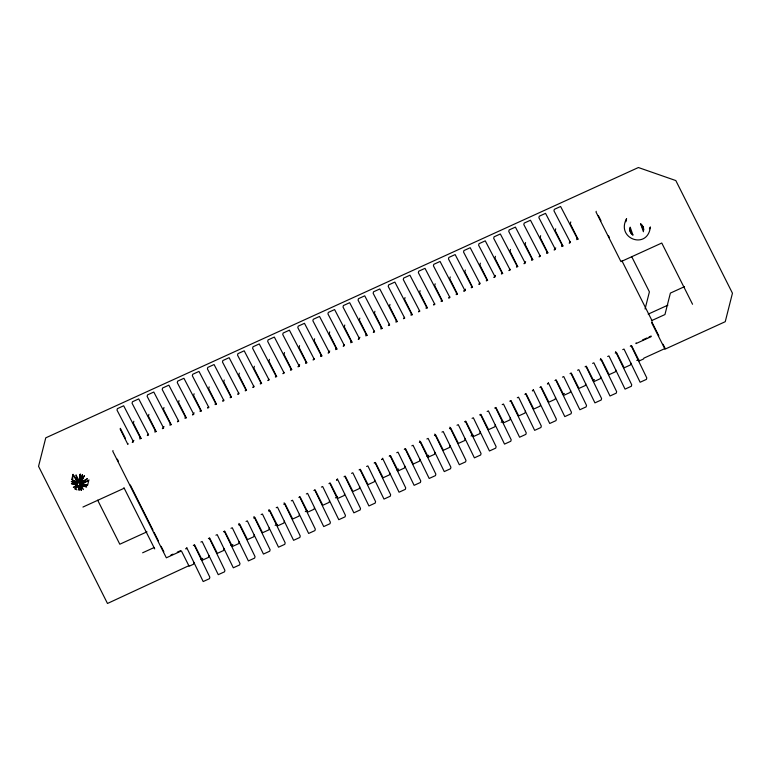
<?xml version="1.0" encoding="UTF-8"?>
<svg xmlns="http://www.w3.org/2000/svg" width="771" height="771" viewBox="0 0 771 771"><rect width="100%" height="100%" fill="white"/><g stroke="black" fill="none" stroke-linecap="round" stroke-linejoin="round"><path stroke-width="1.16" d="M76.965 489.874L75.009 488.901L77.755 485.952L76.522 483.504L71.452 483.668L76.801 484.882L79.124 486.424L79.114 490.337L78.401 486.279C73.958 484.718 78.497 478.569 81.418 481.991C84.405 485.422 77.457 488.65 76.57 484.207L76.666 482.81L71.742 479.485L73.052 474.31L72.763 478.492M80.251 474.175L80.213 481.191L81.63 485.287L86.651 486.896L81.148 485.807L75.992 474.907L78.083 481.287L80.541 486.183L83.374 489.604L79.5 481.037L80.251 474.175L78.767 481.075L81.302 490.24L79.124 486.424M78.401 486.279L75.009 488.901L77.206 485.47L73.361 487.474L76.801 484.882L78.083 481.287L74.17 476.044L76.984 482.183L76.57 484.207L71.452 483.668M625.917 221.749L626.572 218.646C615.643 238.914 647.785 250.267 650.387 226.944L649.413 228.823M629.82 228.871L630.177 227.146L632.895 234.991L630.514 232.322L629.82 228.871L630.514 232.322L632.895 234.991M79.5 481.037L81.63 485.287L87.624 485.017L82.102 483.966L80.868 481.518L82.401 474.628L80.213 481.191L81.957 484.66L87.624 485.017L88.935 479.841M112.98 450.543L112.788 451.286L166.343 557.809L181.416 550.937L189.117 566.242L193.502 564.237L193.964 562.387M128.053 443.672L127.861 444.404L120.17 429.1L120.363 428.358L125.49 438.564M133.817 421.245L133.344 423.096L141.045 438.4L139.782 438.969L140.158 437.494L123.659 405.777L117.385 408.649L117.009 410.124L133.508 441.831L132.255 442.409L133.884 440.357M148.88 414.374L148.417 416.215L156.108 431.529L154.855 432.097L155.231 430.613L138.732 398.906L132.448 401.768L132.072 403.252L148.572 434.96L147.319 435.538L148.408 434.169M163.953 407.493L163.481 409.343L171.172 424.648L169.919 425.226L170.295 423.742L153.795 392.034L147.521 394.897L147.145 396.381L163.645 428.088L162.382 428.657L164.021 426.614M179.017 400.621L178.544 402.472L186.245 417.776L184.992 418.354L185.358 416.87L168.859 385.163L162.585 388.025L162.209 389.509L178.708 421.217L177.455 421.785L178.544 420.417M194.08 393.75L193.617 395.6L201.308 410.904L200.055 411.483L200.431 409.999L183.932 378.291L177.648 381.153L177.282 382.638L193.772 414.345L192.519 414.914L194.147 412.861M209.153 386.878L208.681 388.729L216.381 404.033L215.119 404.611L215.494 403.127L198.995 371.42L192.721 374.282L192.345 375.766L208.845 407.474L207.592 408.042L208.671 406.674M224.216 380.007L223.754 381.857L231.445 397.161L230.192 397.74L230.568 396.255L214.068 364.548L207.784 367.41L207.409 368.895L223.908 400.602L222.655 401.171L223.744 399.802M239.289 373.135L238.817 374.985L246.508 390.29L245.255 390.858L245.631 389.384L229.132 357.677L222.858 360.539L222.482 362.013L238.981 393.73L237.719 394.299L238.808 392.931M254.353 366.264L253.881 368.114L261.581 383.418L260.319 383.987L260.694 382.512L244.195 350.805L237.921 353.667L237.545 355.142L254.045 386.849L252.792 387.428L253.881 386.059M209.037 555.515L208.565 557.366L202.291 560.228L194.591 544.924L193.338 545.502M269.416 359.392L268.954 361.242L276.644 376.547L275.392 377.115L275.767 375.641L259.268 343.933L252.984 346.796L252.609 348.27L269.108 379.978L267.855 380.556L268.944 379.187M224.101 548.644L223.629 550.494L217.355 553.356L209.664 538.052L208.401 538.63M284.489 352.52L284.017 354.371L291.708 369.675L290.455 370.244L290.831 368.769L274.331 337.062L268.057 339.924L267.682 341.399L284.181 373.106L282.928 373.684L284.007 372.316M239.164 541.772L238.702 543.622L232.418 546.485L224.727 531.18L223.474 531.749M299.553 345.649L299.09 347.49L306.781 362.804L305.528 363.372L305.894 361.898L289.395 330.181L283.121 333.053L282.745 334.527L299.244 366.235L297.991 366.813L299.62 364.76L299.244 366.235M254.237 534.901L253.765 536.751L247.491 539.613L239.791 524.309L238.538 524.878M314.616 338.768L314.154 340.618L321.844 355.932L320.591 356.501L320.967 355.017L304.468 323.309L298.184 326.172L297.818 327.656L314.317 359.363L313.055 359.941L314.144 358.573M269.301 528.029L268.838 529.879L262.554 532.742L254.864 517.437L253.611 518.006M329.689 331.896L329.217 333.747L336.917 349.051L335.655 349.629L336.031 348.145L319.531 316.438L313.257 319.3L312.881 320.784L329.381 352.492L328.128 353.06L329.757 351.007M284.374 521.157L283.901 523.008L277.627 525.87L269.927 510.566L268.674 511.134L269.05 509.66L285.174 542.842L284.798 544.326L278.524 547.188L262.4 513.997L261.138 514.575M344.753 325.025L344.29 326.875L351.981 342.179L350.728 342.758L351.104 341.274L334.604 309.566L328.321 312.428L327.945 313.913L344.444 345.62L343.191 346.189L344.28 344.82M299.437 514.286L298.965 516.136L292.691 518.999L285 503.694L283.738 504.263M359.826 318.153L359.353 320.004L367.044 335.308L365.791 335.886L366.167 334.402L349.668 302.695L343.394 305.557L343.018 307.041L359.517 338.748L358.255 339.317L359.893 337.264M314.501 507.414L314.038 509.265L307.754 512.127L300.064 496.823L298.811 497.391M374.889 311.282L374.417 313.132L382.117 328.436L380.864 329.015L381.231 327.53L364.731 295.823L358.457 298.685L358.081 300.17L374.581 331.877L373.328 332.446L374.417 331.077M329.574 500.543L329.101 502.393L322.827 505.256L315.127 489.942L313.874 490.52M389.953 304.41L389.49 306.26L397.181 321.565L395.928 322.143L396.304 320.659L379.804 288.952L373.521 291.814L373.154 293.298L389.644 325.005L388.391 325.574L389.48 324.205M344.637 493.671L344.174 495.512L337.891 498.384L330.2 483.07L328.938 483.648M405.026 297.539L404.553 299.389L412.254 314.693L410.991 315.262L411.367 313.787L394.868 282.08L388.594 284.942L388.218 286.417L404.717 318.134L403.464 318.702L404.544 317.334M359.7 486.79L359.238 488.641L352.964 491.503L345.263 476.199L344.011 476.777M420.089 290.667L419.626 292.517L427.317 307.822L426.064 308.39L426.44 306.916L409.941 275.208L403.657 278.071L403.281 279.545L419.781 311.253L418.528 311.831L419.617 310.462M374.773 479.919L374.301 481.769L368.027 484.631L360.336 469.327L359.074 469.905M435.162 283.795L434.69 285.646L442.381 300.95L441.128 301.519L441.504 300.044L425.004 268.337L418.73 271.199L418.354 272.674L434.854 304.381L433.591 304.959L434.68 303.591M389.837 473.047L389.374 474.897L383.091 477.76L375.4 462.455L374.147 463.034M450.225 276.924L449.753 278.774L457.454 294.079L456.191 294.647L456.567 293.173L440.068 261.456L433.794 264.328L433.418 265.802L449.917 297.51L448.664 298.088L449.744 296.719M404.91 466.176L404.438 468.026L398.164 470.888L390.463 455.584L389.21 456.153M465.289 270.052L464.826 271.893L472.517 287.207L471.264 287.776L471.64 286.292L455.141 254.584L448.857 257.447L448.481 258.931L464.98 290.638L463.728 291.216L464.817 289.848M419.973 459.304L419.501 461.154L413.227 464.017L405.536 448.712L404.274 449.281M464.98 290.638L465.356 289.164M480.362 263.171L479.89 265.022L487.58 280.336L486.328 280.904L486.703 279.42L470.204 247.713L463.93 250.575L463.554 252.059L480.054 283.767L478.801 284.335L479.88 282.976M435.037 452.432L434.574 454.283L428.29 457.145L420.6 441.841L419.347 442.409M495.425 256.3L494.953 258.15L502.653 273.454L501.401 274.033L501.767 272.548L485.267 240.841L478.993 243.703L478.618 245.188L495.117 276.895L493.864 277.464L495.493 275.411M450.11 445.561L449.638 447.411L443.364 450.274L435.663 434.969L434.41 435.538M510.489 249.428L510.026 251.279L517.717 266.583L516.464 267.161L516.84 265.677L500.34 233.97L494.057 236.832L493.691 238.316L510.19 270.023L508.927 270.592L510.017 269.224M465.173 438.689L464.711 440.54L458.427 443.402L450.736 428.098L449.483 428.666M525.562 242.557L525.09 244.407L532.79 259.711L531.527 260.29L531.903 258.805L515.404 227.098L509.13 229.96L508.754 231.445L525.253 263.152L524.001 263.721L525.629 261.668M480.246 431.818L479.774 433.668L473.5 436.531L465.8 421.226L464.547 421.795M540.625 235.685L540.163 237.535L547.853 252.84L546.6 253.418L546.976 251.934L530.477 220.227L524.193 223.089L523.817 224.573L540.317 256.28L539.064 256.849L540.153 255.48M495.31 424.946L494.837 426.787L488.563 429.659L480.873 414.345L479.61 414.923M555.698 228.814L555.226 230.664L562.917 245.968L561.664 246.537L562.04 245.062L545.54 213.355L539.266 216.217L538.89 217.692L555.39 249.409L554.127 249.977L555.766 247.925M510.373 418.065L509.91 419.916L503.627 422.787L495.936 407.474L494.683 408.052M570.762 221.942L570.289 223.792L577.99 239.097L576.727 239.665L577.103 238.191L560.604 206.483L554.33 209.346L553.954 210.82L570.453 242.528L569.2 243.106L570.289 241.737M525.446 411.194L524.974 413.044L518.7 415.906L511 400.602L509.747 401.18M540.51 404.322L540.047 406.172L533.763 409.035L526.073 393.73L524.81 394.309M596.224 211.312L596.031 212.054L620.963 261.639L661.769 243.029L692.551 304.256M555.573 397.45L555.11 399.301L548.827 402.163L541.136 386.859L539.883 387.437M570.646 390.579L570.174 392.429L563.9 395.292L556.209 379.987L554.947 380.556M585.709 383.707L585.247 385.558L578.963 388.42L571.272 373.116L570.02 373.684M600.782 376.836L600.31 378.686L594.036 381.549L586.336 366.244L585.083 366.813M615.846 369.964L615.374 371.815L609.1 374.677L601.409 359.373L600.146 359.941M630.909 363.093L630.447 364.943L624.163 367.806L616.472 352.501L615.219 353.07M636.114 342.883L635.93 343.625L651.003 336.744L651.187 336.011L649.037 336.994M645.067 309.007L649.404 291.862L631.777 256.801M82.102 483.966L87.913 480.834L82.054 483.263L81.418 481.991L84.367 475.601L80.868 481.518M186.89 547.564L185.801 548.933L187.064 548.364L203.187 581.546L209.461 578.684L209.837 577.209L194.215 545.01M337.563 478.839L336.474 480.208L337.727 479.639L353.86 512.831L360.134 509.959L360.51 508.484L344.888 476.285M382.763 458.225L381.674 459.593L382.936 459.024L399.06 492.206L405.334 489.344L405.71 487.87L390.087 455.671M533.436 389.5L532.347 390.868L533.599 390.299L549.733 423.481L556.007 420.619L556.383 419.145L540.76 386.946M548.499 382.628L547.42 383.997L548.673 383.428L564.796 416.61L571.07 413.748L571.446 412.273L555.824 380.074M82.054 483.263L87.219 478.82L81.418 481.991M87.219 478.82L81.822 482.588L81.957 484.66M82.94 507.048L123.746 488.428L123.938 487.696L154.711 548.913M146.972 531.836L119.804 544.22L97.666 500.186M684.503 286.648L670.385 293.096L664.949 314.549L651.35 320.755M648.199 314.134L667.908 305.152M142.625 552.797L154.133 547.545M170.834 555.11L172.993 554.127M177.301 552.161L180.53 550.687M642.571 339.934L646.879 337.977M200.874 542.061L202.127 541.493L218.251 574.674L224.534 571.812L224.901 570.338L209.278 538.139M215.938 535.19L217.191 534.621L233.314 567.803L239.598 564.941L239.974 563.466L224.351 531.267M231.001 528.318L232.264 527.75L248.387 560.931L254.661 558.069L255.037 556.595L238.914 523.403M246.074 521.447L247.327 520.868L263.451 554.06L269.734 551.198L270.11 549.713L253.977 516.531M276.211 507.703L277.464 507.125L293.587 540.317L299.861 537.454L300.237 535.97L284.113 502.788M291.274 500.832L292.527 500.254L308.651 533.445L314.934 530.583L315.31 529.099L299.678 496.91M306.338 493.951L307.6 493.382L323.724 526.574L329.998 523.711L330.374 522.227L314.751 490.038M321.411 487.079L322.663 486.511L338.787 519.702L345.071 516.83L345.437 515.356L329.815 483.166M351.547 473.336L352.8 472.768L368.923 505.949L375.198 503.087L375.573 501.613L359.951 469.414M366.611 466.465L367.863 465.896L383.987 499.078L390.271 496.216L390.646 494.741L375.014 462.542M396.747 452.722L398 452.143L414.123 485.335L420.407 482.473L420.773 480.988L405.151 448.799M411.81 445.85L413.063 445.272L429.187 478.463L435.47 475.601L435.846 474.117L419.723 440.935M426.874 438.978L428.136 438.4L444.26 471.592L450.534 468.729L450.91 467.245L434.786 434.063M441.947 432.107L443.2 431.529L459.323 464.72L465.607 461.858L465.983 460.374L449.85 427.192M457.01 425.235L458.273 424.657L474.396 457.849L480.67 454.986L481.046 453.502L465.424 421.313M472.083 418.354L473.336 417.786L489.46 450.977L495.734 448.115L496.11 446.631L480.487 414.441M487.147 411.483L488.4 410.914L504.523 444.106L510.807 441.234L511.183 439.759L495.551 407.56M502.21 404.611L503.473 404.043L519.596 437.224L525.87 434.362L526.246 432.888L510.624 400.689M517.283 397.74L518.536 397.171L534.66 430.353L540.943 427.491L541.309 426.016L525.687 393.817M562.483 377.125L563.736 376.547L579.859 409.738L586.143 406.876L586.519 405.392L570.887 373.203M577.546 370.253L578.809 369.675L594.933 402.867L601.207 400.004L601.582 398.52L585.96 366.331M592.62 363.382L593.872 362.804L609.996 395.995L616.27 393.133L616.646 391.649L600.522 358.467M607.683 356.51L608.936 355.932L625.059 389.124L631.343 386.261L631.719 384.777L615.595 351.586M622.746 349.629L624.009 349.061L640.132 382.252L646.406 379.39L646.782 377.906L631.16 345.716M630.283 346.198L631.536 345.63L639.236 360.934L643.621 358.929L643.804 358.187L665.161 348.453L663.041 344.242M200.807 559.274L202.754 558.377M230.934 545.531L232.89 544.634M275.16 525.359L277.117 524.463M305.297 511.607L307.253 510.72M335.433 497.864L337.38 496.977M396.68 469.934L398.626 469.038M426.806 456.191L428.763 455.295M471.033 436.01L472.989 435.123M501.169 422.267L503.126 421.38M562.416 394.338L564.362 393.441M592.552 380.585L594.499 379.698M636.769 360.414L638.725 359.527M189.3 565.5L107.487 603.471L38.55 466.33L45.759 437.841L638.398 167.529L675.82 180.568L732.45 293.211L725.241 321.7L664.978 349.186L651.736 322.866L651.929 322.124L658.81 335.819M76.666 482.81L71.317 481.557L76.522 483.504M71.742 479.485L76.984 482.183M640.691 223.908L643.072 226.587L643.409 231.753L640.691 223.908L643.766 230.037L643.072 226.587M577.103 238.191L577.99 239.097M562.04 245.062L562.917 245.968M546.976 251.934L547.853 252.84M531.903 258.805L532.79 259.711M516.84 265.677L517.717 266.583M501.767 272.548L502.653 273.454M486.703 279.42L487.58 280.336M471.64 286.292L472.517 287.207M456.567 293.173L457.454 294.079M441.504 300.044L442.381 300.95M426.44 306.916L427.317 307.822M411.367 313.787L412.254 314.693M396.304 320.659L397.181 321.565M381.231 327.53L382.117 328.436M366.167 334.402L367.044 335.308M351.104 341.274L351.981 342.179M336.031 348.145L336.917 349.051M320.967 355.017L321.844 355.932M305.894 361.898L306.781 362.804M290.831 368.769L291.708 369.675M275.767 375.641L276.644 376.547M260.694 382.512L261.581 383.418M245.631 389.384L246.508 390.29M230.568 396.255L231.445 397.161M215.494 403.127L216.381 404.033M200.431 409.999L201.308 410.904M185.358 416.87L186.245 417.776M170.295 423.742L171.172 424.648M155.231 430.613L156.108 431.529M140.158 437.494L141.045 438.4M74.17 476.044L77.466 481.663L76.801 484.882L79.847 486.395L81.302 490.24M642.06 225.103L643.65 228.274M629.936 230.635L631.526 233.806M621.966 260.868L652.208 321.015M598.344 215.533L600.995 220.805M608.415 235.579L609.485 237.69M117.308 459.15L118.387 461.299M130.289 484.978L153.005 530.169M154.084 532.327L158.412 540.934M161.12 546.311L163.828 551.689"/></g></svg>
